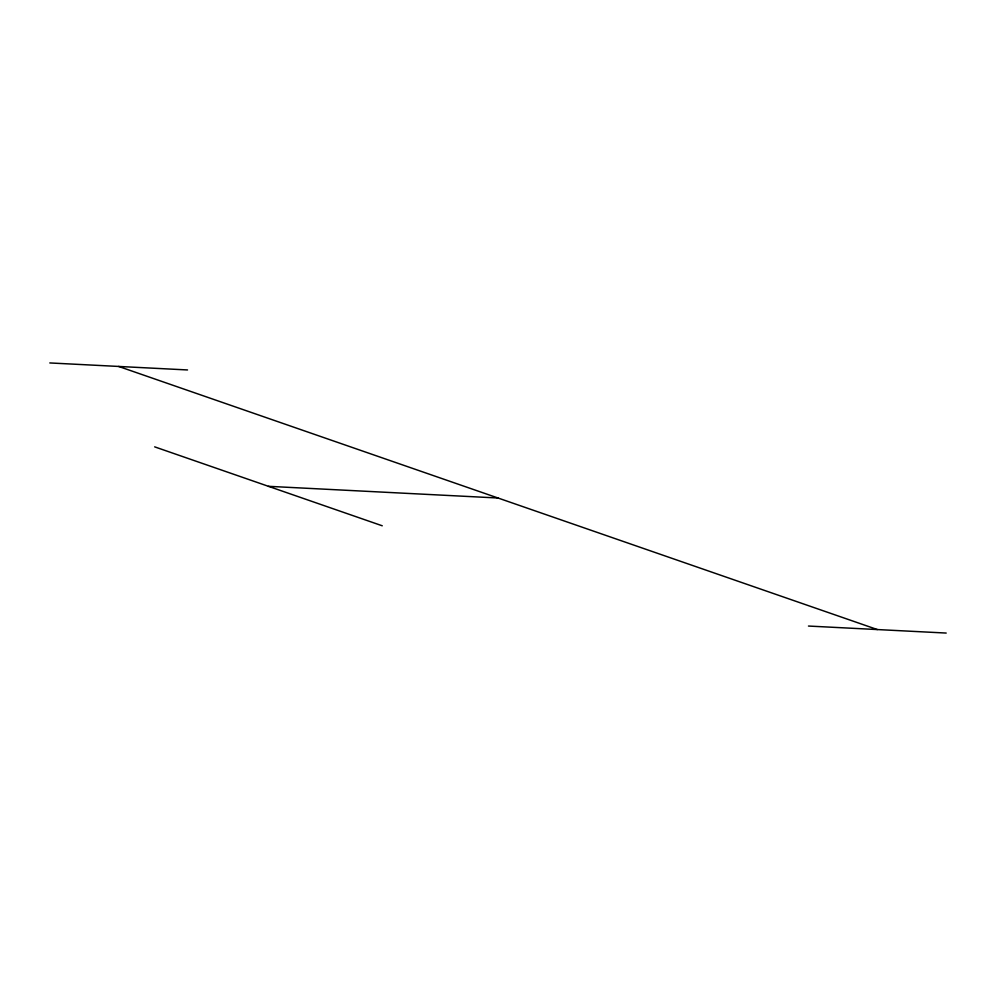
<?xml version="1.0" encoding="UTF-8"?>
<svg xmlns="http://www.w3.org/2000/svg" width="996" height="996" viewBox="0 0 996 996"><rect width="100%" height="100%" fill="white"/><g stroke="black" fill="none" stroke-linecap="round" stroke-linejoin="round"><path stroke-width="1.49" d="M49.8 362.942L187.534 369.952M268.447 486.322L498 498M808.466 626.048L946.2 633.058M118.661 366.453L877.339 629.547M154.654 446.855L382.252 525.788"/></g></svg>
